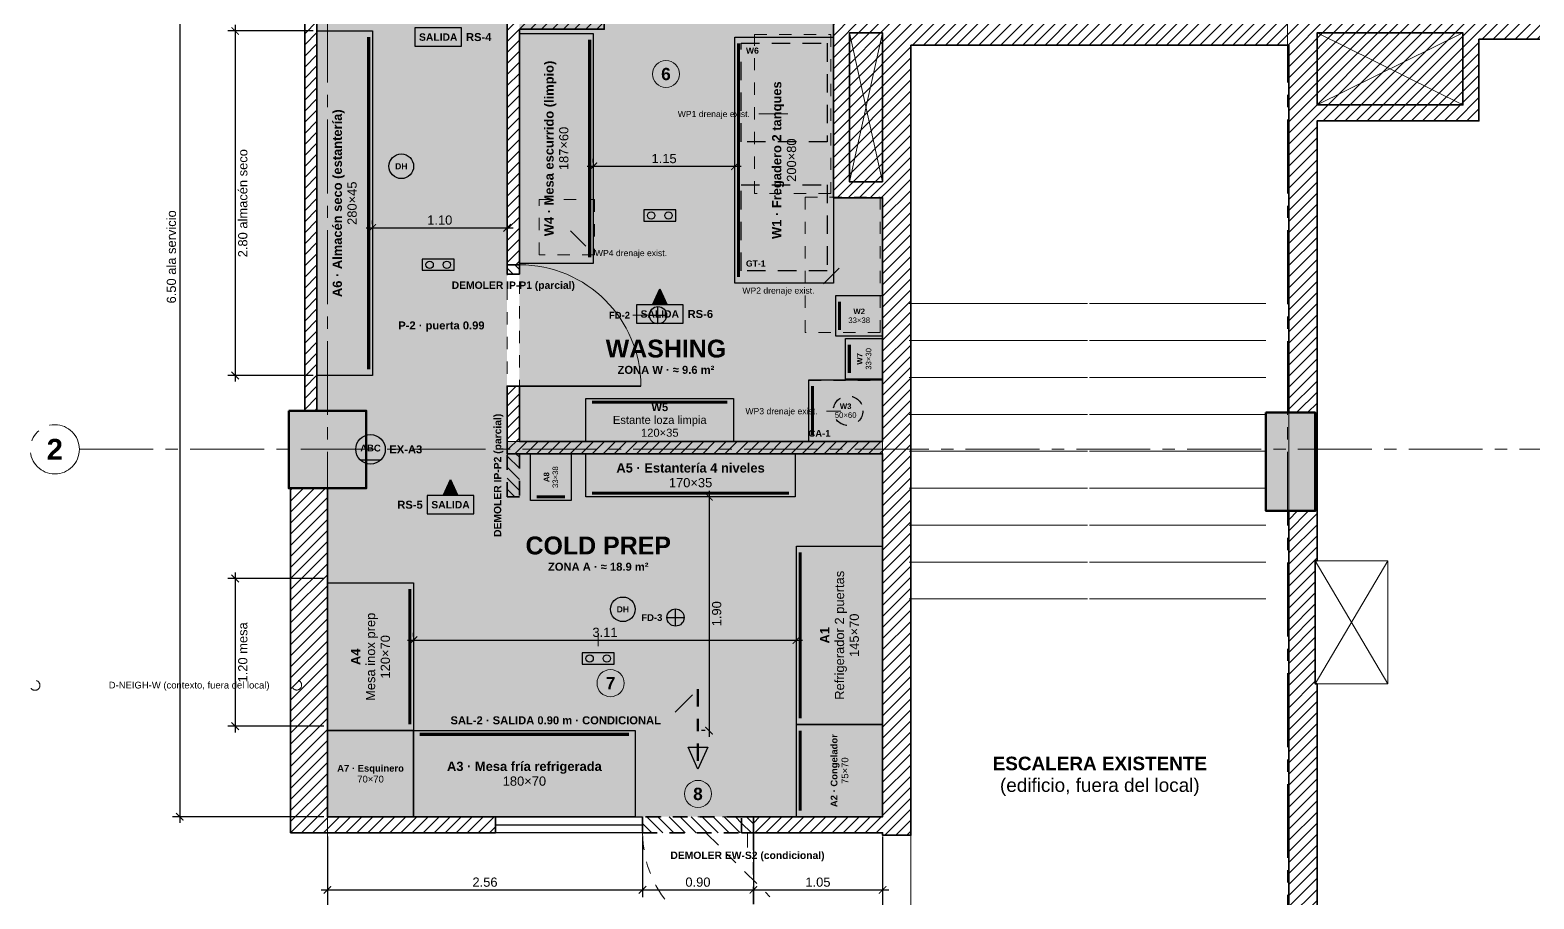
# Model space of a CAD drawing. Header units: metres. Extents: x -2.4 to 39.4, y -19.8 to 2.7.
# Drawn here: x -2.42 to 9.8, y -12.15 to -5.09 of the extents above; entities that cross this region are included whole.
import ezdxf
from ezdxf.enums import TextEntityAlignment as Align

# ---------------------------------------------------------------- set-up
doc = ezdxf.new("R2010")
doc.units = ezdxf.units.M
for name, pattern in [('LAVA_COND', [0.24, 0.14, -0.04, 0.02, -0.04]), ('LAVA_DEMOL', [0.18, 0.12, -0.06]), ('LAVA_EJE', [0.9, 0.6, -0.1, 0.1, -0.1]), ('LAVA_FINO', [0.09, 0.06, -0.03]), ('LAVA_OCULTO', [0.21, 0.15, -0.06])]:
    doc.linetypes.add(name, pattern=pattern)
for name, color, linetype, lineweight in [('A-COLUMNA', 7, 'Continuous', 50), ('A-COLUMNA-TRAMA', 8, 'Continuous', 5), ('A-CONTEXTO', 9, 'LAVA_FINO', 13), ('A-COTA', 7, 'Continuous', 13), ('A-DUCTO', 8, 'Continuous', 18), ('A-EJE', 8, 'LAVA_EJE', 13), ('A-EQUIPO', 30, 'Continuous', 25), ('A-EQUIPO-TEXTO', 7, 'Continuous', 13), ('A-ESCALERA', 8, 'Continuous', 18), ('A-MURO-DEMOL', 1, 'LAVA_DEMOL', 35), ('A-MURO-DEMOL-TRAMA', 11, 'Continuous', 5), ('A-MURO-EXIST', 8, 'Continuous', 35), ('A-MURO-EXIST-TRAMA', 253, 'Continuous', 5), ('A-NOTA-CLAVE', 7, 'Continuous', 18), ('A-PUERTA', 150, 'Continuous', 25), ('A-PUERTA-COND', 1, 'LAVA_COND', 25), ('A-VIDRIO', 4, 'Continuous', 25), ('A-ZONA', 8, 'LAVA_FINO', 18), ('A-ZONA-TRAMA', 8, 'Continuous', 5), ('P-SANITARIO', 5, 'Continuous', 25), ('S-SEGURIDAD', 1, 'Continuous', 25)]:
    doc.layers.add(name, color=color, linetype=linetype, lineweight=lineweight)
doc.styles.add('LAVA', font='arial.ttf')
doc.styles.add('LAVA-B', font='arialbd.ttf')
doc.dimstyles.new('LAVA-50', dxfattribs={"dimtxt": 0.075, "dimasz": 0.06, "dimexe": 0.06, "dimexo": 0.03, "dimgap": 0.025, "dimtad": 1, "dimzin": 0, "dimdsep": 46, "dimtxsty": 'LAVA', "dimblk": 'ARCHTICK', "dimcen": 2.5, "dimdle": 0.05, "dimclrd": 256, "dimclre": 256, "dimclrt": 256, "dimazin": 3, "dimtfac": 1, "dimtmove": 0, "dimatfit": 3})

# ---------------------------------------------------------------- blocks, each defined once
blk = doc.blocks.new('LAVA-EJE')
blk.add_circle((0, 0), 0.2)
at = {"style": 'LAVA-B'}
blk.add_attdef('EJE', text='', height=0.17, dxfattribs=at).set_placement((0, 0), align=Align.MIDDLE_CENTER)
blk = doc.blocks.new('_ARCHTICK')
at = {"color": 0, "linetype": 'BYBLOCK', "const_width": 0.15}
blk.add_lwpolyline([(-0.5, -0.5), (0.5, 0.5)], dxfattribs=at)
blk = doc.blocks.new('LAVA-SALIDA')
blk.add_lwpolyline([(-0.19, -0.075), (0.19, -0.075), (0.19, 0.075), (-0.19, 0.075)], close=True)
at = {"style": 'LAVA-B'}
blk.add_text('SALIDA', height=0.06, dxfattribs=at).set_placement((0, 0), align=Align.MIDDLE_CENTER)
blk = doc.blocks.new('LAVA-DETECTOR')
blk.add_circle((0, 0), 0.1)
at = {"style": 'LAVA-B'}
blk.add_attdef('TIPO', text='', height=0.05, dxfattribs=at).set_placement((0, 0), align=Align.MIDDLE_CENTER)
blk = doc.blocks.new('LAVA-LUZ-EMERG')
blk.add_lwpolyline([(-0.13, -0.045), (0.13, -0.045), (0.13, 0.045), (-0.13, 0.045)], close=True)
for centre in [(-0.07, 0), (0.07, 0)]:
    blk.add_circle(centre, 0.03)
blk = doc.blocks.new('LAVA-EXTINTOR')
blk.add_lwpolyline([(-0.085, -0.085), (0.085, -0.085)])
blk.add_circle((0, 0), 0.12)
at = {"style": 'LAVA-B'}
blk.add_attdef('CLASE', text='', height=0.055, dxfattribs=at).set_placement((0, 0.01), align=Align.MIDDLE_CENTER)
blk = doc.blocks.new('LAVA-DESAGUE')
for p, q in [((-0.07, 0), (0.07, 0)), ((0, -0.07), (0, 0.07))]:
    blk.add_line(p, q)
blk.add_circle((0, 0), 0.07)

msp = doc.modelspace()

# ---------------------------------------------------------------- hatches: boundary and pattern name
at = {"layer": 'A-COLUMNA-TRAMA'}
h = msp.add_hatch(color=256, dxfattribs=at)
h.dxf.hatch_style = 1
h.paths.add_polyline_path([(0.315, -8.186), (0.315, -8.816), (-0.315, -8.816), (-0.315, -8.186)])
h = msp.add_hatch(color=256, dxfattribs=at)
h.dxf.hatch_style = 1
h.paths.add_polyline_path([(8.025, -8.201), (8.025, -9.001), (7.625, -9.001), (7.625, -8.201)])
at = {"layer": 'A-MURO-DEMOL-TRAMA'}
h = msp.add_hatch(dxfattribs=at)
h.set_pattern_fill('ANSI31', color=256, scale=0.02, angle=90)
h.paths.add_polyline_path([(1.56, -7), (1.56, -7.076), (1.46, -7.076), (1.46, -7)])
h = msp.add_hatch(dxfattribs=at)
h.set_pattern_fill('ANSI31', color=256, scale=0.02, angle=90)
h.paths.add_polyline_path([(1.56, -8.536), (1.56, -8.886), (1.46, -8.886), (1.46, -8.536)])
h = msp.add_hatch(dxfattribs=at)
h.set_pattern_fill('ANSI31', color=256, scale=0.02, angle=90)
h.paths.add_polyline_path([(3.365, -11.486), (2.56, -11.486), (2.56, -11.616), (3.365, -11.616)])
h = msp.add_hatch(dxfattribs=at)
h.set_pattern_fill('ANSI31', color=256, scale=0.02, angle=90)
h.paths.add_polyline_path([(3.46, -11.486), (3.46, -11.616), (3.365, -11.616), (3.365, -11.486)])
at = {"layer": 'A-MURO-EXIST-TRAMA'}
h = msp.add_hatch(dxfattribs=at)
h.set_pattern_fill('ANSI31', color=256, scale=0.02)
h.paths.add_polyline_path([(-0.2, -4.986), (-0.185, -4.986), (-0.185, -8.186), (-0.085, -8.186), (-0.085, -0.866), (0.865, -0.866), (0.865, -0.116), (7.5, -0.116), (7.5, 0), (0.865, 0), (0.865, 0.564), (-0.865, 0.564), (-0.865, -0.866), (-0.2, -0.866)])
h.paths.add_polyline_path([(-0.736, -0.735), (-0.736, 0.435), (0.734, 0.435), (0.734, -0.735)], flags=0)
h.paths.add_polyline_path([(1.46, -7), (1.56, -7), (1.56, -5.086), (2.249, -5.086), (2.249, -4.986), (1.46, -4.986)])
h.paths.add_polyline_path([(4.51, -8.536), (4.51, -11.486), (3.46, -11.486), (3.46, -11.616), (4.51, -11.616), (4.51, -11.636), (4.74, -11.636), (4.74, -5.216), (7.81, -5.216), (7.81, -8.201), (8.025, -8.201), (8.025, -9.001), (7.81, -9.001), (7.81, -12.565), (8.04, -12.565), (8.04, -10.406), (8.025, -10.406), (8.025, -9.406), (8.04, -9.406), (8.04, -5.831), (9.355, -5.831), (9.355, -5.168), (16.339, -5.168), (16.339, -4.986), (4.11, -4.986), (4.11, -6.456), (4.51, -6.456), (4.51, -8.436), (1.56, -8.436), (1.56, -7.986), (1.46, -7.986), (1.46, -8.536)])
h.paths.add_polyline_path([(8.04, -5.701), (8.04, -5.116), (9.225, -5.116), (9.225, -5.701)], flags=0)
h.paths.add_polyline_path([(4.51, -6.326), (4.24, -6.326), (4.24, -5.116), (4.51, -5.116)], flags=0)
h.paths.add_polyline_path([(1.365, -11.486), (0, -11.486), (0, -8.816), (-0.3, -8.816), (-0.3, -11.616), (1.365, -11.616)])
h.paths.add_polyline_path([(8.1, -0.116), (16, -0.116), (16, 0), (9.355, 0), (9.355, 0.83), (7.883, 0.83), (7.883, 0.3), (8.013, 0.3), (8.013, 0.701), (9.225, 0.701), (9.225, 0.013), (8.1, 0.013)])
at = {"layer": 'A-ZONA-TRAMA', "true_color": 0x2f6fd0, "transparency": 33554462}
h = msp.add_hatch(color=256, dxfattribs=at)
h.dxf.hatch_style = 1
h.paths.add_polyline_path([(1.46, -8.436), (1.46, -4.986), (-0.085, -4.986), (-0.085, -8.186), (0.315, -8.186), (0.315, -8.816), (0, -8.816), (0, -11.486), (4.51, -11.486), (4.51, -8.436)])
at = {"layer": 'A-ZONA-TRAMA', "true_color": 0x17737a, "transparency": 33554462}
h = msp.add_hatch(color=256, dxfattribs=at)
h.dxf.hatch_style = 1
h.paths.add_polyline_path([(1.56, -4.986), (1.56, -8.436), (4.51, -8.436), (4.51, -6.456), (4.11, -6.456), (4.11, -4.986)])
at = {"layer": 'S-SEGURIDAD'}
h = msp.add_hatch(color=256, dxfattribs=at)
h.dxf.hatch_style = 1
h.paths.add_polyline_path([(2.7, -7.195), (2.76, -7.325), (2.64, -7.325)])
h = msp.add_hatch(color=256, dxfattribs=at)
h.dxf.hatch_style = 1
h.paths.add_polyline_path([(1, -8.745), (1.06, -8.875), (0.94, -8.875)])
h = msp.add_hatch(color=256, dxfattribs=at)
h.dxf.hatch_style = 1
h.paths.add_polyline_path([(3.01, -11.1), (2.93, -10.92), (3.09, -10.92)])

# ---------------------------------------------------------------- linework, layer by layer
at = {"layer": 'A-COLUMNA'}
for points in [[(-0.315, -8.186), (0.315, -8.186), (0.315, -8.816), (-0.315, -8.816)], [(7.625, -8.201), (8.025, -8.201), (8.025, -9.001), (7.625, -9.001)]]:
    msp.add_lwpolyline(points, close=True, dxfattribs=at)
at = {"layer": 'A-CONTEXTO'}
for centre in [(-2.376, -10.418), (-0.25, -10.416)]:
    msp.add_circle(centre, 0.04, dxfattribs=at)
at = {"layer": 'A-DUCTO', "lineweight": 9}
for p, q in [((4.24, -5.116), (4.51, -6.326)), ((4.24, -6.326), (4.51, -5.116)), ((8.04, -5.116), (9.225, -5.701)), ((8.04, -5.701), (9.225, -5.116)), ((8.025, -9.406), (8.615, -10.406)), ((8.025, -10.406), (8.615, -9.406))]:
    msp.add_line(p, q, dxfattribs=at)
at = {"layer": 'A-DUCTO'}
for points in [[(4.24, -5.116), (4.51, -5.116), (4.51, -6.326), (4.24, -6.326)], [(8.04, -5.116), (9.225, -5.116), (9.225, -5.701), (8.04, -5.701)], [(8.025, -9.406), (8.615, -9.406), (8.615, -10.406), (8.025, -10.406)]]:
    msp.add_lwpolyline(points, close=True, dxfattribs=at)
at = {"layer": 'A-EJE'}
for p, q in [((0, 2.28), (0, -12.815)), ((7.8, 2.28), (7.8, -12.815)), ((-2.015, -8.5), (16.85, -8.5))]:
    msp.add_line(p, q, dxfattribs=at)
at = {"layer": 'A-EQUIPO'}
for points in [[(-0.085, -5.1), (0.365, -5.1), (0.365, -7.9), (-0.085, -7.9)], [(1.56, -5.12), (2.16, -5.12), (2.16, -6.99), (1.56, -6.99)], [(4.21, -7.6), (4.51, -7.6), (4.51, -7.93), (4.21, -7.93)], [(2.1, -8.086), (3.3, -8.086), (3.3, -8.436), (2.1, -8.436)], [(2.1, -8.536), (3.8, -8.536), (3.8, -8.886), (2.1, -8.886)], [(3.81, -9.286), (4.51, -9.286), (4.51, -10.736), (3.81, -10.736)], [(0, -9.586), (0.7, -9.586), (0.7, -10.786), (0, -10.786)], [(3.81, -10.736), (4.51, -10.736), (4.51, -11.486), (3.81, -11.486)], [(0, -10.786), (0.7, -10.786), (0.7, -11.486), (0, -11.486)], [(0.7, -10.786), (2.5, -10.786), (2.5, -11.486), (0.7, -11.486)]]:
    msp.add_lwpolyline(points, close=True, dxfattribs=at)
at = {"layer": 'A-EQUIPO', "const_width": 0.025}
for points in [[(0.335, -5.15), (0.335, -7.85)], [(2.13, -5.17), (2.13, -6.94)], [(4.24, -7.65), (4.24, -7.88)], [(2.15, -8.116), (3.25, -8.116)], [(2.15, -8.856), (3.75, -8.856)], [(3.84, -9.336), (3.84, -10.686)], [(0.67, -9.636), (0.67, -10.736)], [(0.75, -10.816), (2.45, -10.816)], [(3.84, -10.786), (3.84, -11.436)]]:
    msp.add_lwpolyline(points, dxfattribs=at)
at = {"layer": 'A-EQUIPO', "linetype": 'LAVA_OCULTO'}
msp.add_lwpolyline([(3.36, -5.2), (4.06, -5.2), (4.06, -6), (3.36, -6)], close=True, dxfattribs=at)
at = {"layer": 'A-ESCALERA', "lineweight": 9}
for p, q in [((4.725, -7.316), (6.175, -7.316)), ((6.19, -7.316), (7.625, -7.316)), ((4.725, -7.616), (6.175, -7.616)), ((6.19, -7.616), (7.625, -7.616)), ((4.725, -7.916), (6.175, -7.916)), ((6.19, -7.916), (7.625, -7.916)), ((4.725, -8.216), (6.175, -8.216)), ((6.19, -8.216), (7.625, -8.216)), ((4.725, -8.516), (6.175, -8.516)), ((6.19, -8.516), (7.625, -8.516)), ((4.725, -8.816), (6.175, -8.816)), ((6.19, -8.816), (7.625, -8.816)), ((4.725, -9.116), (6.175, -9.116)), ((6.19, -9.116), (7.625, -9.116)), ((4.725, -9.416), (6.175, -9.416)), ((6.19, -9.416), (7.625, -9.416)), ((4.725, -9.716), (6.175, -9.716)), ((6.19, -9.716), (7.625, -9.716))]:
    msp.add_line(p, q, dxfattribs=at)
at = {"layer": 'A-ESCALERA'}
msp.add_lwpolyline([(4.74, -5.216), (7.81, -5.216), (7.81, -12.565), (4.74, -12.565)], close=True, dxfattribs=at)
at = {"layer": 'A-MURO-DEMOL', "lineweight": 9}
msp.add_line((3.4125, -11.615), (3.4125, -11.736), dxfattribs=at)
at = {"layer": 'A-MURO-DEMOL'}
for points in [[(1.56, -7), (1.56, -7.076), (1.46, -7.076), (1.46, -7)], [(1.56, -8.536), (1.56, -8.886), (1.46, -8.886), (1.46, -8.536)], [(3.365, -11.486), (2.56, -11.486), (2.56, -11.616), (3.365, -11.616)], [(3.46, -11.486), (3.46, -11.616), (3.365, -11.616), (3.365, -11.486)]]:
    msp.add_lwpolyline(points, close=True, dxfattribs=at)
at = {"layer": 'A-MURO-EXIST'}
for points in [[(-0.2, -4.986), (-0.185, -4.986), (-0.185, -8.186), (-0.085, -8.186), (-0.085, -0.866), (0.865, -0.866), (0.865, -0.116), (7.5, -0.116), (7.5, 0), (0.865, 0), (0.865, 0.564), (-0.865, 0.564), (-0.865, -0.866), (-0.2, -0.866)], [(1.46, -7), (1.56, -7), (1.56, -5.086), (2.249, -5.086), (2.249, -4.986), (1.46, -4.986)], [(4.51, -6.326), (4.24, -6.326), (4.24, -5.116), (4.51, -5.116)], [(8.04, -5.701), (8.04, -5.116), (9.225, -5.116), (9.225, -5.701)], [(1.365, -11.486), (0, -11.486), (0, -8.816), (-0.3, -8.816), (-0.3, -11.616), (1.365, -11.616)]]:
    msp.add_lwpolyline(points, close=True, dxfattribs=at)
for points in [[(16.339, -4.986), (4.11, -4.986), (4.11, -6.456), (4.51, -6.456), (4.51, -8.436), (1.56, -8.436), (1.56, -7.986), (1.46, -7.986), (1.46, -8.536), (4.51, -8.536), (4.51, -11.486), (3.46, -11.486), (3.46, -11.616), (4.51, -11.616), (4.51, -11.636), (4.74, -11.636), (4.74, -5.216), (7.81, -5.216), (7.81, -8.201), (8.025, -8.201), (8.025, -9.001), (7.81, -9.001), (7.81, -12.565)], [(8.04, -12.565), (8.04, -10.406), (8.025, -10.406), (8.025, -9.406), (8.04, -9.406), (8.04, -5.831), (9.355, -5.831), (9.355, -5.168), (16.339, -5.168)]]:
    msp.add_lwpolyline(points, dxfattribs=at)
at = {"layer": 'A-NOTA-CLAVE', "true_color": 0x17737a}
msp.add_circle((2.75, -5.45), 0.11, dxfattribs=at)
at = {"layer": 'A-NOTA-CLAVE', "true_color": 0x1a55b0}
msp.add_circle((2.3, -10.4), 0.11, dxfattribs=at)
at = {"layer": 'A-NOTA-CLAVE', "true_color": 0xb00020}
msp.add_circle((3.01, -11.3), 0.11, dxfattribs=at)
at = {"layer": 'A-PUERTA', "lineweight": 35}
msp.add_line((1.56, -7.986), (2.546, -7.986), dxfattribs=at)
at = {"layer": 'A-PUERTA', "lineweight": 13}
msp.add_arc((1.56, -7.986), 0.986, 0, 90, dxfattribs=at)
at = {"layer": 'A-PUERTA-COND', "lineweight": 9}
msp.add_line((3.07788, -11.61888), (3.595, -12.136), dxfattribs=at)
at = {"layer": 'A-PUERTA-COND', "lineweight": 35}
msp.add_line((3.46, -11.616), (3.46, -12.516), dxfattribs=at)
at = {"layer": 'A-PUERTA-COND', "lineweight": 13}
msp.add_arc((3.46, -11.616), 0.9, 180, -90, dxfattribs=at)
at = {"layer": 'A-VIDRIO'}
msp.add_line((1.365, -11.551), (2.56, -11.551), dxfattribs=at)
msp.add_lwpolyline([(1.365, -11.486), (2.56, -11.486), (2.56, -11.616), (1.365, -11.616)], close=True, dxfattribs=at)
at = {"layer": 'A-ZONA', "true_color": 0x2f6fd0}
msp.add_lwpolyline([(-0.085, -4.986), (1.46, -4.986), (1.46, -8.436), (4.51, -8.436), (4.51, -11.486), (0, -11.486), (0, -8.816), (0.315, -8.816), (0.315, -8.186), (-0.085, -8.186)], close=True, dxfattribs=at)
at = {"layer": 'A-ZONA', "true_color": 0x17737a}
msp.add_lwpolyline([(1.46, -4.986), (4.11, -4.986), (4.11, -6.456), (4.51, -6.456), (4.51, -8.436), (1.56, -8.436), (1.56, -4.986)], close=True, dxfattribs=at)
at = {"layer": 'P-SANITARIO', "lineweight": 9}
for p, q in [((3.74, -5.775), (3.505, -5.775)), ((1.97328, -6.72328), (2.1, -6.85)), ((4.15672, -7.02828), (4.03, -7.155)), ((2.605, -7.41), (2.48, -7.41)), ((4.17, -8.19), (4.055, -8.19))]:
    msp.add_line(p, q, dxfattribs=at)
at = {"layer": 'P-SANITARIO', "linetype": 'LAVA_FINO', "lineweight": 13}
for points in [[(3.47, -5.13), (4.09, -5.13), (4.09, -6.42), (3.47, -6.42)], [(1.72, -6.47), (2.17, -6.47), (2.17, -6.92), (1.72, -6.92)], [(3.88, -6.45), (4.49, -6.45), (4.49, -7.55), (3.88, -7.55)], [(3.91, -7.94), (4.51, -7.94), (4.51, -8.44), (3.91, -8.44)]]:
    msp.add_lwpolyline(points, close=True, dxfattribs=at)
at = {"layer": 'P-SANITARIO'}
for points in [[(3.31, -5.15), (4.11, -5.15), (4.11, -7.15), (3.31, -7.15)], [(4.13, -7.25), (4.51, -7.25), (4.51, -7.58), (4.13, -7.58)], [(3.91, -7.936), (4.51, -7.936), (4.51, -8.436), (3.91, -8.436)], [(1.65, -8.536), (1.98, -8.536), (1.98, -8.916), (1.65, -8.916)]]:
    msp.add_lwpolyline(points, close=True, dxfattribs=at)
at = {"layer": 'P-SANITARIO', "const_width": 0.025}
for points in [[(3.34, -5.2), (3.34, -7.1)], [(4.16, -7.3), (4.16, -7.53)], [(3.94, -7.986), (3.94, -8.386)], [(1.7, -8.886), (1.93, -8.886)]]:
    msp.add_lwpolyline(points, dxfattribs=at)
at = {"layer": 'P-SANITARIO', "linetype": 'LAVA_OCULTO'}
msp.add_lwpolyline([(3.36, -6.35), (4.06, -6.35), (4.06, -7.05), (3.36, -7.05)], close=True, dxfattribs=at)
at = {"layer": 'P-SANITARIO', "linetype": 'LAVA_FINO'}
msp.add_circle((4.23, -8.186), 0.12, dxfattribs=at)
at = {"layer": 'S-SEGURIDAD', "linetype": 'LAVA_FINO', "lineweight": 9}
msp.add_line((2.2, -10), (2.2, -10.2), dxfattribs=at)
at = {"layer": 'S-SEGURIDAD', "lineweight": 9}
msp.add_line((2.96475, -10.49525), (2.825, -10.635), dxfattribs=at)
at = {"layer": 'S-SEGURIDAD', "linetype": 'LAVA_COND', "lineweight": 50}
msp.add_line((3.01, -10.45), (3.01, -11.1), dxfattribs=at)
at = {"layer": 'S-SEGURIDAD', "linetype": 'Continuous'}
for points in [[(2.7, -7.195), (2.76, -7.325), (2.64, -7.325)], [(1, -8.745), (1.06, -8.875), (0.94, -8.875)], [(3.01, -11.1), (2.93, -10.92), (3.09, -10.92)]]:
    msp.add_lwpolyline(points, close=True, dxfattribs=at)

# ---------------------------------------------------------------- block references
at = {"layer": 'A-EJE'}
ref = msp.add_blockref('LAVA-EJE', (-2.215, -8.5), dxfattribs=at)
ref.add_attrib('EJE', '2', dxfattribs={"height": 0.17, "style": 'LAVA-B'}).set_placement((-2.215, -8.5), align=Align.MIDDLE_CENTER)
at = {"layer": 'P-SANITARIO'}
for p in [(2.685, -7.41), (2.828, -9.867)]:
    msp.add_blockref('LAVA-DESAGUE', p, dxfattribs=at)
at = {"layer": 'S-SEGURIDAD'}
for name, p in [('LAVA-SALIDA', (0.9, -5.15)), ('LAVA-LUZ-EMERG', (2.7, -6.6)), ('LAVA-LUZ-EMERG', (0.9, -7)), ('LAVA-SALIDA', (2.7, -7.4)), ('LAVA-SALIDA', (1, -8.95)), ('LAVA-LUZ-EMERG', (2.2, -10.2))]:
    msp.add_blockref(name, p, dxfattribs=at)
ref = msp.add_blockref('LAVA-DETECTOR', (0.6, -6.2), dxfattribs=at)
ref.add_attrib('TIPO', 'DH', dxfattribs={"height": 0.05, "style": 'LAVA-B'}).set_placement((0.6, -6.2), align=Align.MIDDLE_CENTER)
ref = msp.add_blockref('LAVA-EXTINTOR', (0.35, -8.5), dxfattribs=at)
ref.add_attrib('CLASE', 'ABC', dxfattribs={"height": 0.055, "style": 'LAVA-B'}).set_placement((0.35, -8.49), align=Align.MIDDLE_CENTER)
ref = msp.add_blockref('LAVA-DETECTOR', (2.4, -9.8), dxfattribs=at)
ref.add_attrib('TIPO', 'DH', dxfattribs={"height": 0.05, "style": 'LAVA-B'}).set_placement((2.4, -9.8), align=Align.MIDDLE_CENTER)

# ---------------------------------------------------------------- texts
at = {"layer": 'A-CONTEXTO', "style": 'LAVA'}
msp.add_text('D-NEIGH-W (contexto, fuera del local)', height=0.055, dxfattribs=at).set_placement((-1.12365, -10.416), align=Align.MIDDLE_CENTER)
at = {"layer": 'A-EQUIPO-TEXTO', "style": 'LAVA-B'}
for s, p in [('W6', (3.4, -5.26)), ('GT-1', (3.4, -6.99))]:
    msp.add_text(s, height=0.05, dxfattribs=at).set_placement(p, align=Align.MIDDLE_LEFT)
at = {"layer": 'A-EQUIPO-TEXTO'}
for s, height, style, p in [('W4 · Mesa escurrido (limpio)', 0.075, 'LAVA-B', (1.8, -6.055)), ('W1 · Fregadero 2 tanques', 0.075, 'LAVA-B', (3.65, -6.15)), ('A6 · Almacén seco (estantería)', 0.075, 'LAVA-B', (0.08, -6.5)), ('187×60', 0.075, 'LAVA', (1.92, -6.055)), ('200×80', 0.075, 'LAVA', (3.77, -6.15)), ('280×45', 0.075, 'LAVA', (0.2, -6.5)), ('33×30', 0.045, 'LAVA', (4.396, -7.765)), ('W7', 0.045, 'LAVA-B', (4.324, -7.765)), ('33×38', 0.045, 'LAVA', (1.851, -8.726)), ('A8', 0.045, 'LAVA-B', (1.779, -8.726)), ('Refrigerador 2 puertas', 0.075, 'LAVA', (4.16, -10.011)), ('Mesa inox prep', 0.075, 'LAVA', (0.35, -10.186)), ('145×70', 0.075, 'LAVA', (4.28, -10.011)), ('120×70', 0.075, 'LAVA', (0.47, -10.186)), ('A1', 0.075, 'LAVA-B', (4.04, -10.011)), ('A4', 0.075, 'LAVA-B', (0.23, -10.186)), ('A2 · Congelador', 0.055, 'LAVA-B', (4.116, -11.111)), ('75×70', 0.055, 'LAVA', (4.204, -11.111))]:
    msp.add_text(s, height=height, rotation=90, dxfattribs=dict(at, style=style)).set_placement(p, align=Align.MIDDLE_CENTER)
for s, height, style, p in [('33×38', 0.045, 'LAVA', (4.32, -7.451)), ('W2', 0.045, 'LAVA-B', (4.32, -7.379)), ('W5', 0.065, 'LAVA-B', (2.7, -8.157)), ('W3', 0.045, 'LAVA-B', (4.21, -8.15)), ('Estante loza limpia', 0.065, 'LAVA', (2.7, -8.261)), ('50×60', 0.045, 'LAVA', (4.21, -8.222)), ('120×35', 0.065, 'LAVA', (2.7, -8.365)), ('A5 · Estantería 4 niveles', 0.075, 'LAVA-B', (2.95, -8.651)), ('170×35', 0.075, 'LAVA', (2.95, -8.771)), ('A7 · Esquinero', 0.055, 'LAVA-B', (0.35, -11.092)), ('A3 · Mesa fría refrigerada', 0.075, 'LAVA-B', (1.6, -11.076)), ('70×70', 0.055, 'LAVA', (0.35, -11.18)), ('180×70', 0.075, 'LAVA', (1.6, -11.196))]:
    msp.add_text(s, height=height, dxfattribs=dict(at, style=style)).set_placement(p, align=Align.MIDDLE_CENTER)
at = {"layer": 'A-ESCALERA'}
for s, style, p in [('ESCALERA EXISTENTE', 'LAVA-B', (6.275, -11.0525)), ('(edificio, fuera del local)', 'LAVA', (6.275, -11.2285))]:
    msp.add_text(s, height=0.11, dxfattribs=dict(at, style=style)).set_placement(p, align=Align.MIDDLE_CENTER)
at = {"layer": 'A-MURO-DEMOL', "style": 'LAVA-B'}
for s, p in [('DEMOLER IP-P1 (parcial)', (1.51, -7.166)), ('DEMOLER EW-S2 (condicional)', (3.4125, -11.799))]:
    msp.add_text(s, height=0.06, dxfattribs=at).set_placement(p, align=Align.MIDDLE_CENTER)
msp.add_text('DEMOLER IP-P2 (parcial)', height=0.06, rotation=90, dxfattribs=at).set_placement((1.382, -8.711), align=Align.MIDDLE_CENTER)
at = {"layer": 'A-NOTA-CLAVE', "true_color": 0x17737a, "style": 'LAVA-B'}
msp.add_text('6', height=0.1, dxfattribs=at).set_placement((2.75, -5.45), align=Align.MIDDLE_CENTER)
at = {"layer": 'A-NOTA-CLAVE', "true_color": 0x1a55b0, "style": 'LAVA-B'}
msp.add_text('7', height=0.1, dxfattribs=at).set_placement((2.3, -10.4), align=Align.MIDDLE_CENTER)
at = {"layer": 'A-NOTA-CLAVE', "true_color": 0xb00020, "style": 'LAVA-B'}
msp.add_text('8', height=0.1, dxfattribs=at).set_placement((3.01, -11.3), align=Align.MIDDLE_CENTER)
at = {"layer": 'A-PUERTA', "style": 'LAVA-B'}
msp.add_text('P-2 · puerta 0.99', height=0.065, dxfattribs=at).set_placement((0.9259, -7.493), align=Align.MIDDLE_CENTER)
at = {"layer": 'A-ZONA', "true_color": 0x17737a, "style": 'LAVA-B'}
for s, height, p in [('WASHING', 0.145, (2.75, -7.68125)), ('ZONA W · ≈ 9.6 m²', 0.065, (2.75, -7.854))]:
    msp.add_text(s, height=height, dxfattribs=at).set_placement(p, align=Align.MIDDLE_CENTER)
at = {"layer": 'A-ZONA', "true_color": 0x2f6fd0, "style": 'LAVA-B'}
for s, height, p in [('COLD PREP', 0.145, (2.2, -9.28125)), ('ZONA A · ≈ 18.9 m²', 0.065, (2.2, -9.454))]:
    msp.add_text(s, height=height, dxfattribs=at).set_placement(p, align=Align.MIDDLE_CENTER)
at = {"layer": 'P-SANITARIO'}
for s, height, style, p in [('WP1 drenaje exist.', 0.05, 'LAVA', (3.139, -5.775)), ('WP4 drenaje exist.', 0.05, 'LAVA', (2.466, -6.905)), ('WP2 drenaje exist.', 0.05, 'LAVA', (3.664, -7.21)), ('FD-2', 0.055, 'LAVA-B', (2.3726, -7.41)), ('WP3 drenaje exist.', 0.05, 'LAVA', (3.689, -8.19)), ('CA-1', 0.055, 'LAVA-B', (3.9976, -8.37)), ('FD-3', 0.055, 'LAVA-B', (2.6356, -9.867))]:
    msp.add_text(s, height=height, dxfattribs=dict(at, style=style)).set_placement(p, align=Align.MIDDLE_CENTER)
at = {"layer": 'S-SEGURIDAD', "style": 'LAVA-B'}
for s, p in [('RS-4', (1.2292, -5.15)), ('RS-6', (3.0292, -7.4)), ('EX-A3', (0.6365, -8.5)), ('RS-5', (0.6708, -8.95)), ('SAL-2 · SALIDA 0.90 m · CONDICIONAL', (1.8545, -10.702))]:
    msp.add_text(s, height=0.065, dxfattribs=at).set_placement(p, align=Align.MIDDLE_CENTER)

# ---------------------------------------------------------------- dimensions: what is measured, and where the dimension line sits
at = {"layer": 'A-COTA'}
msp.add_linear_dim(base=(-1.2, -4.986), p1=(-0.085, -4.986), p2=(0, -11.486), angle=90, location=(-1.2675, -6.936), text='<> ala servicio', dimstyle='LAVA-50', override={"dimtmove": 2}, dxfattribs=at).render()
for base, p1, p2, text in [((-0.75, -5.1), (-0.085, -5.1), (-0.085, -7.9), '<> almacén seco'), ((-0.75, -9.55), (0, -9.55), (0, -10.75), '<> mesa')]:
    msp.add_linear_dim(base=base, p1=p1, p2=p2, angle=90, text=text, dimstyle='LAVA-50', dxfattribs=at).render()
for base, p1, p2 in [((2.16, -6.2), (2.16, -6.2), (3.31, -6.2)), ((0.7, -10.05), (0.7, -10.05), (3.81, -10.05)), ((0, -12.08), (0, -11.616), (2.56, -11.616)), ((2.56, -12.08), (2.56, -11.616), (3.46, -11.616)), ((3.46, -12.08), (3.46, -11.616), (4.51, -11.616))]:
    msp.add_linear_dim(base=base, p1=p1, p2=p2, dimstyle='LAVA-50', dxfattribs=at).render()
for base, p1, p2, text in [((0.365, -6.7), (0.365, -6.7), (1.46, -6.7), '1.10'), ((0, -12.42), (0, -11.616), (4.51, -11.636), '<> ancho ala')]:
    msp.add_linear_dim(base=base, p1=p1, p2=p2, text=text, dimstyle='LAVA-50', dxfattribs=at).render()
msp.add_linear_dim(base=(3.1, -8.886), p1=(3.1, -8.886), p2=(3.1, -10.786), angle=90, dimstyle='LAVA-50', dxfattribs=at).render()

doc.saveas('drawing.dxf')
